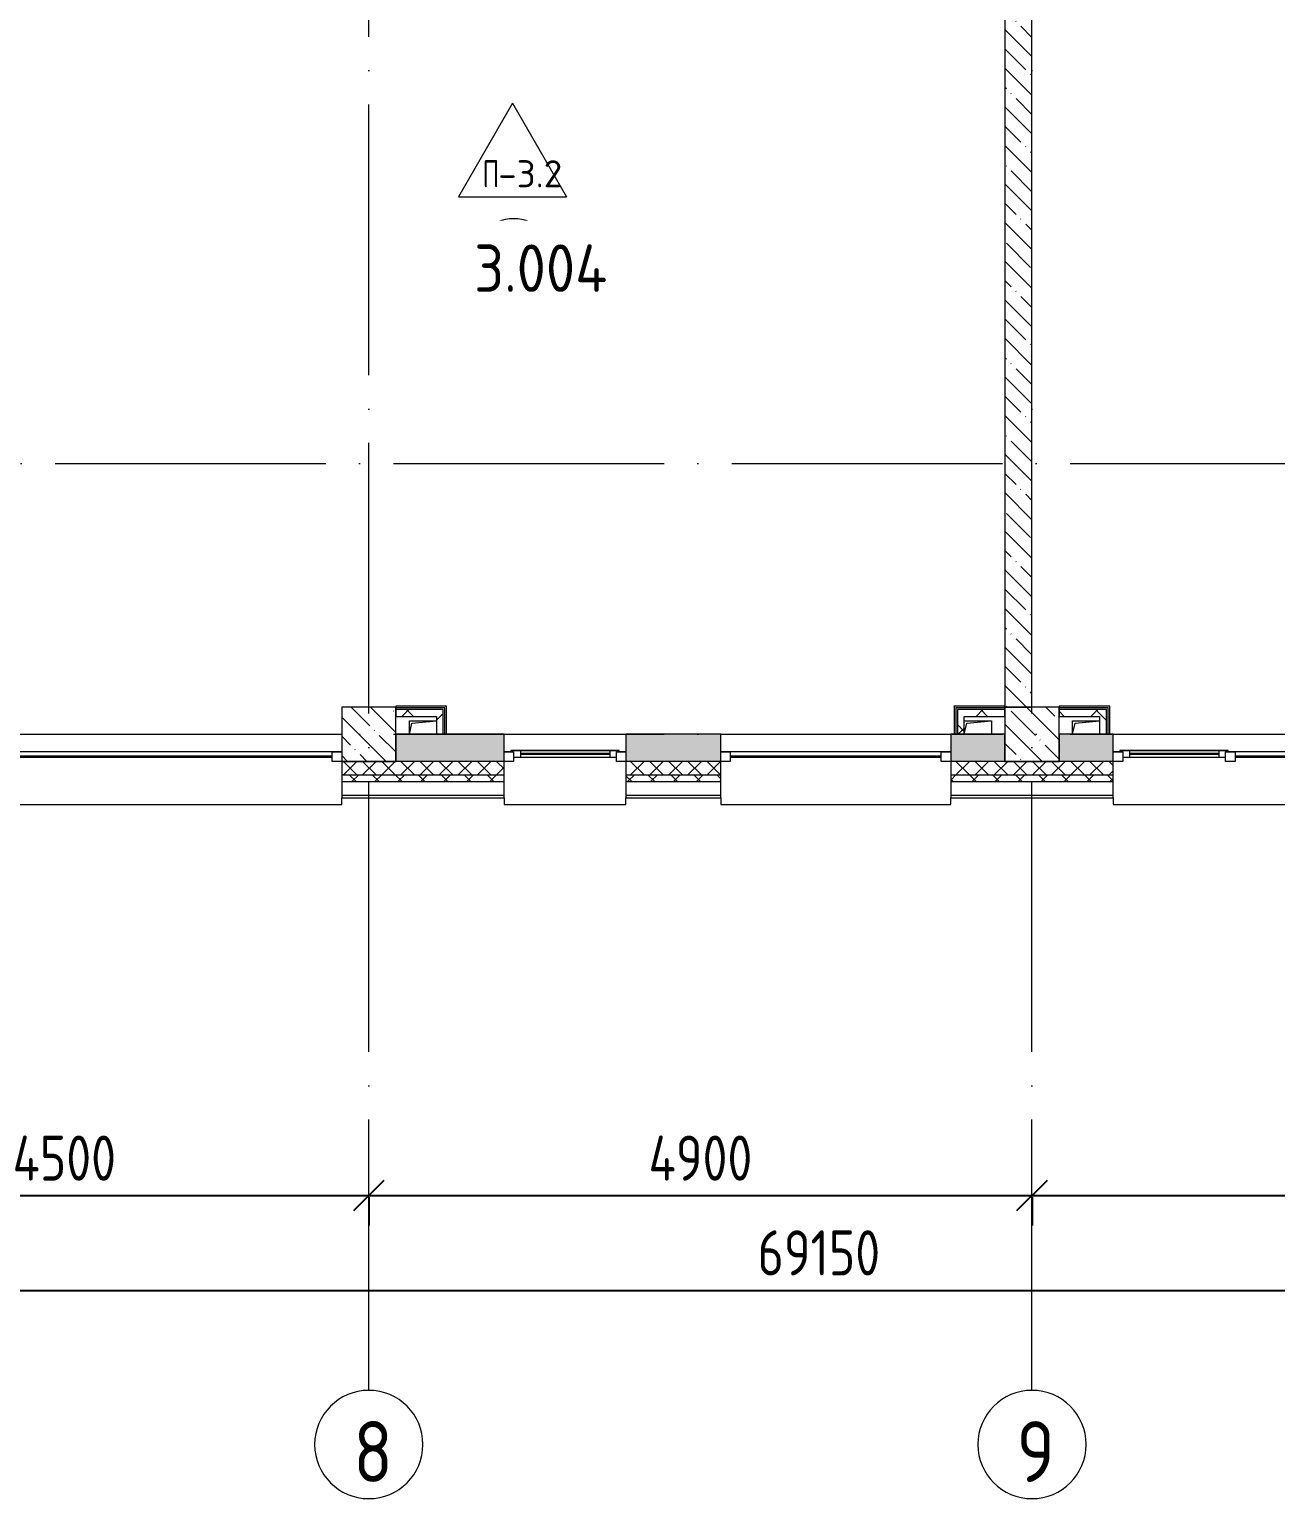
# Model space of a CAD drawing. Header units: millimetres. Extents: x -68946 to 288321, y -402657 to 324925.
# Drawn here: x 25554 to 34762, y -221364 to -210508 of the extents above; entities that cross this region are included whole.
import ezdxf

# ---------------------------------------------------------------- set-up
doc = ezdxf.new("R2010")
doc.units = ezdxf.units.MM
doc.linetypes.add('ADSK_Линия сетки', pattern=[2500, 2000, -250, 0, -250])
doc.layers.get('Defpoints').update_dxf_attribs({"color": 250})
for name, color, linetype, lineweight in [('A-____-____-DIMS', 250, 'Continuous', 9), ('A-AREA-____-IDEN', 250, 'Continuous', 9), ('A-DETL-GENF-OTLN', 250, 'Continuous', 5), ('A-FLOR-____-IDEN', 11, 'Continuous', 9), ('A-FLOR-____-OTLN', 192, 'Continuous', 9), ('A-GLAZ-____-MCUT', 250, 'Continuous', 9), ('A-GLAZ-____-OTLN', 250, 'Continuous', 5), ('A-WALL-____-MCUT', 250, 'Continuous', 13), ('A-WALL-____-PATT', 250, 'Continuous', 13), ('A-WALL-FNSH-MCUT', 250, 'Continuous', 13), ('I-WALL-____-OTLN', 250, 'Continuous', 9), ('S-COLS-____-MCUT', 250, 'Continuous', 25), ('S-COLS-____-OTLN', 250, 'Continuous', 9), ('S-GRID-____-IDEN', 250, 'Continuous', 9), ('S-GRID-____-OTLN', 250, 'Continuous', 9)]:
    doc.layers.add(name, color=color, linetype=linetype, lineweight=lineweight)
doc.styles.add('GOST Common', font='', dxfattribs={"width": 0.9, "height": 350})
doc.styles.add('ISOCPEUR_1', font='isocpeur.ttf', dxfattribs={"width": 0.9, "height": 250})
doc.styles.add('ISOCPEUR_2', font='isocpeur.ttf', dxfattribs={"height": 160})
doc.styles.get("Standard").update_dxf_attribs({"font": 'ГОСТ тип А.ttf'})
doc.styles.get('GOST Common').set_extended_font_data('GOST Common')
doc.dimstyles.new('А3', dxfattribs={"dimtxt": 333, "dimasz": 222, "dimexe": 222, "dimexo": 111, "dimgap": 111, "dimtad": 1, "dimtoh": 1, "dimdec": 0, "dimrnd": 0.0015, "dimzin": 0, "dimdsep": 46, "dimtxsty": 'Standard', "dimblk": 'OBLIQUE', "dimcen": 0, "dimclrd": 7, "dimclre": 7, "dimclrt": 7, "dimadec": 0, "dimazin": 0, "dimtfac": 1, "dimtdec": 0, "dimtofl": 0, "dimtmove": 0, "dimatfit": 3, "dimfxl": 1, "dimtolj": 1, "dimtzin": 0, "dimarcsym": 0})
pattern_1 = [(135, (-3188.22, -259241.39), (-142.5612, -142.5612), []), (135, (-3045.66, -259241.39), (-142.5612, -142.5612), [252.016, -50.403, 3.353, -47.05])]
pattern_2 = [(45, (-3188.22, -259241.39), (-141.42136, 141.42136), []), (135, (-3188.22, -259241.39), (-141.42136, -141.42136), [])]

# ---------------------------------------------------------------- blocks, each defined once
blk = doc.blocks.new('Окно_СКБ_2Ст1 - Окно_СКБ_2Ст_3300_ОК1-29020644-АР1_Маркировочный план 3 этажа')
at = {"layer": 'A-GLAZ-____-MCUT'}
for p, q in [((-1650, -195), (-1650, -125)), ((-1650, -125), (-1580, -125)), ((-1580, -195), (-1650, -195)), ((-1580, -125), (-1580, -195)), ((750, -195), (750, -125)), ((750, -125), (820, -125)), ((820, -195), (750, -195)), ((820, -195), (800, -195)), ((800, -195), (800, -205)), ((800, -205), (1600, -205)), ((1600, -205), (800, -205)), ((820, -125), (820, -195)), ((1580, -155), (820, -155)), ((820, -155), (820, -195)), ((870, -205), (870, -155)), ((1530, -205), (1530, -155)), ((1580, -195), (1580, -125)), ((1580, -125), (1650, -125)), ((1580, -195), (1580, -155)), ((1650, -195), (1580, -195)), ((1600, -195), (1580, -195)), ((1600, -205), (1600, -195)), ((1650, -125), (1650, -195))]:
    blk.add_line(p, q, dxfattribs=at)
at = {"layer": 'A-GLAZ-____-MCUT', "lineweight": 5}
for p, q in [((750, -155), (-1580, -155)), ((750, -165), (-1580, -165)), ((870, -175), (1530, -175)), ((1530, -185), (870, -185))]:
    blk.add_line(p, q, dxfattribs=at)
at = {"layer": 'A-GLAZ-____-OTLN'}
for p, q in [((-1650, -195), (800, -195)), ((1600, -195), (1650, -195))]:
    blk.add_line(p, q, dxfattribs=at)
blk = doc.blocks.new('Окно_СКБ_2Ст1 - Окно_СКБ_2Ст_3300_ОК1-V35-АР1_Маркировочный план 3 этажа')
at = {"layer": 'A-GLAZ-____-MCUT'}
for p, q in [((-1650, -195), (-1650, -125)), ((-1650, -125), (-1580, -125)), ((-1580, -195), (-1650, -195)), ((-1580, -125), (-1580, -195)), ((750, -195), (750, -125)), ((750, -125), (820, -125)), ((820, -195), (750, -195)), ((820, -195), (800, -195)), ((800, -195), (800, -205)), ((800, -205), (1600, -205)), ((1600, -205), (800, -205)), ((820, -125), (820, -195)), ((1580, -155), (820, -155)), ((820, -155), (820, -195)), ((870, -205), (870, -155)), ((1530, -205), (1530, -155)), ((1580, -195), (1580, -125)), ((1580, -125), (1650, -125)), ((1580, -195), (1580, -155)), ((1650, -195), (1580, -195)), ((1600, -195), (1580, -195)), ((1600, -205), (1600, -195)), ((1650, -125), (1650, -195))]:
    blk.add_line(p, q, dxfattribs=at)
at = {"layer": 'A-GLAZ-____-MCUT', "lineweight": 5}
for p, q in [((750, -155), (-1580, -155)), ((750, -165), (-1580, -165)), ((870, -175), (1530, -175)), ((1530, -185), (870, -185))]:
    blk.add_line(p, q, dxfattribs=at)
at = {"layer": 'A-GLAZ-____-OTLN'}
for p, q in [((-1650, -195), (800, -195)), ((1600, -195), (1650, -195))]:
    blk.add_line(p, q, dxfattribs=at)
blk = doc.blocks.new('Окно_СКБ_1Ст1 - 120_Окно_СКБ_1Ст_900_ОК3л-29018700-АР1_Маркировочный план 3 этажа')
at = {"layer": 'A-GLAZ-____-MCUT'}
for p, q in [((-450, -195), (-450, -125)), ((-450, -125), (-380, -125)), ((-380, -195), (-450, -195)), ((-380, -195), (-400, -195)), ((-400, -195), (-400, -205)), ((-400, -205), (400, -205)), ((400, -205), (-400, -205)), ((-380, -125), (-380, -195)), ((380, -155), (-380, -155)), ((-380, -155), (-380, -195)), ((-330, -205), (-330, -155)), ((330, -205), (330, -155)), ((380, -195), (380, -125)), ((380, -125), (450, -125)), ((380, -195), (380, -155)), ((450, -195), (380, -195)), ((400, -195), (380, -195)), ((400, -205), (400, -195)), ((450, -125), (450, -195))]:
    blk.add_line(p, q, dxfattribs=at)
at = {"layer": 'A-GLAZ-____-MCUT', "lineweight": 5}
for p, q in [((-330, -175), (330, -175)), ((330, -185), (-330, -185))]:
    blk.add_line(p, q, dxfattribs=at)
at = {"layer": 'A-GLAZ-____-OTLN'}
for p, q in [((-450, -195), (-400, -195)), ((400, -195), (450, -195))]:
    blk.add_line(p, q, dxfattribs=at)
blk = doc.blocks.new('Окно_СКБ_1Ст1 - 120_Окно_СКБ_1Ст_1700_ОК19Л-29018918-АР1_Маркировочный план 3 этажа')
at = {"layer": 'A-GLAZ-____-MCUT'}
for p, q in [((-850, -195), (-850, -125)), ((-850, -125), (-780, -125)), ((-780, -195), (-850, -195)), ((-780, -125), (-780, -195)), ((780, -195), (780, -125)), ((780, -125), (850, -125)), ((850, -195), (780, -195)), ((850, -125), (850, -195))]:
    blk.add_line(p, q, dxfattribs=at)
at = {"layer": 'A-GLAZ-____-MCUT', "lineweight": 5}
for p, q in [((780, -155), (-780, -155)), ((780, -165), (-780, -165))]:
    blk.add_line(p, q, dxfattribs=at)
at = {"layer": 'A-GLAZ-____-OTLN'}
blk.add_line((-850, -195), (850, -195), dxfattribs=at)
blk = doc.blocks.new('WNW_Отлив1 - Отлив_металлический 2-28598290-АР1_Маркировочный план 3 этажа')
at = {"layer": 'A-GLAZ-____-OTLN'}
for p, q in [((1650, 320), (-1650, 320)), ((-1650, 320), (-1650, 270)), ((1650, 270), (1650, 320))]:
    blk.add_line(p, q, dxfattribs=at)
blk = doc.blocks.new('WNW_Отлив1 - Отлив_металлический 2-28596055-АР1_Маркировочный план 3 этажа')
at = {"layer": 'A-GLAZ-____-OTLN'}
for p, q in [((450, 320), (-450, 320)), ((-450, 320), (-450, 270)), ((450, 270), (450, 320))]:
    blk.add_line(p, q, dxfattribs=at)
blk = doc.blocks.new('WNW_Отлив1 - Отлив_металлический 2-28595994-АР1_Маркировочный план 3 этажа')
at = {"layer": 'A-GLAZ-____-OTLN'}
for p, q in [((850, 320), (-850, 320)), ((-850, 320), (-850, 270)), ((850, 270), (850, 320))]:
    blk.add_line(p, q, dxfattribs=at)
blk = doc.blocks.new('_Wn_-As_OpeningMEP_floor__Rectangular - _Wn_-As_OpeningMEP_floor__Rectangular-35307840-АР1_Маркировочный план 3 этажа')
at = {"layer": 'A-DETL-GENF-OTLN', "lineweight": 5}
for p, q in [((-100, 0), (-82, 82)), ((-82, 82), (100, 100))]:
    blk.add_line(p, q, dxfattribs=at)
blk = doc.blocks.new('Ось сетки - Круг_Ø8 мм-39983606-АР1_Маркировочный план 3 этажа')
at = {"layer": 'S-GRID-____-IDEN'}
for start, end in [(360, 180), (180, 360)]:
    blk.add_arc((0, 0), 4, start, end, dxfattribs=at)
blk = doc.blocks.new('_Oblique')
at = {"color": 0, "linetype": 'ByBlock', "lineweight": -2}
blk.add_line((-0.5, -0.5), (0.5, 0.5), dxfattribs=at)
blk = doc.blocks.new('*D3075')
at = {"layer": 'A-____-____-DIMS', "color": 7, "lineweight": -2, "transparency": 16777216}
for p, q in [((23562, -219125), (28062, -219125)), ((23562, -219136), (23562, -219347)), ((28062, -219136), (28062, -219347))]:
    blk.add_line(p, q, dxfattribs=at)
at = {"layer": 'Defpoints', "color": 0, "transparency": 16777216}
for p in [(23562, -219025), (28062, -219025), (28062, -219125)]:
    blk.add_point(p, dxfattribs=at)
at = {"layer": 'A-____-____-DIMS', "color": 7, "lineweight": -2, "transparency": 16777216, "xscale": 222, "yscale": 222, "zscale": 222, "rotation": 180}
blk.add_blockref('_Oblique', (23562, -219125), dxfattribs=at)
at = {"layer": 'A-____-____-DIMS', "color": 7, "lineweight": -2, "transparency": 16777216, "xscale": 222, "yscale": 222, "zscale": 222}
blk.add_blockref('_Oblique', (28062, -219125), dxfattribs=at)
at = {"layer": 'A-____-____-DIMS', "color": 7, "transparency": 16777216, "insert": (25812, -218848), "char_height": 333, "width": 2.57, "attachment_point": 5}
blk.add_mtext('\\A1;4500', dxfattribs=at)
blk = doc.blocks.new('*D3076')
at = {"layer": 'A-____-____-DIMS', "color": 7, "lineweight": -2, "transparency": 16777216}
for p, q in [((28062, -219125), (32962, -219125)), ((28062, -219136), (28062, -219347)), ((32962, -219136), (32962, -219347))]:
    blk.add_line(p, q, dxfattribs=at)
at = {"layer": 'Defpoints', "color": 0, "transparency": 16777216}
for p in [(28062, -219025), (32962, -219025), (32962, -219125)]:
    blk.add_point(p, dxfattribs=at)
at = {"layer": 'A-____-____-DIMS', "color": 7, "lineweight": -2, "transparency": 16777216, "xscale": 222, "yscale": 222, "zscale": 222, "rotation": 180}
blk.add_blockref('_Oblique', (28062, -219125), dxfattribs=at)
at = {"layer": 'A-____-____-DIMS', "color": 7, "lineweight": -2, "transparency": 16777216, "xscale": 222, "yscale": 222, "zscale": 222}
blk.add_blockref('_Oblique', (32962, -219125), dxfattribs=at)
at = {"layer": 'A-____-____-DIMS', "color": 7, "transparency": 16777216, "insert": (30512, -218848), "char_height": 333, "width": 2.57, "attachment_point": 5}
blk.add_mtext('\\A1;4900', dxfattribs=at)
blk = doc.blocks.new('*D3077')
at = {"layer": 'A-____-____-DIMS', "color": 7, "lineweight": -2, "transparency": 16777216}
for p, q in [((32962, -219125), (37862, -219125)), ((32962, -219136), (32962, -219347)), ((37862, -219136), (37862, -219347))]:
    blk.add_line(p, q, dxfattribs=at)
at = {"layer": 'Defpoints', "color": 0, "transparency": 16777216}
for p in [(32962, -219025), (37862, -219025), (37862, -219125)]:
    blk.add_point(p, dxfattribs=at)
at = {"layer": 'A-____-____-DIMS', "color": 7, "lineweight": -2, "transparency": 16777216, "xscale": 222, "yscale": 222, "zscale": 222, "rotation": 180}
blk.add_blockref('_Oblique', (32962, -219125), dxfattribs=at)
at = {"layer": 'A-____-____-DIMS', "color": 7, "lineweight": -2, "transparency": 16777216, "xscale": 222, "yscale": 222, "zscale": 222}
blk.add_blockref('_Oblique', (37862, -219125), dxfattribs=at)
at = {"layer": 'A-____-____-DIMS', "color": 7, "transparency": 16777216, "insert": (35412, -218848), "char_height": 333, "width": 2.57, "attachment_point": 5}
blk.add_mtext('\\A1;4900', dxfattribs=at)
blk = doc.blocks.new('AAR_СКБ_Марка_Помещения_мал - Номер-28977439-АР1_Маркировочный план 3 этажа')
at = {"layer": 'A-AREA-____-IDEN'}
blk.add_circle((-0.03, 0), 3, dxfattribs=at)
blk = doc.blocks.new('*D3062')
at = {"layer": 'A-____-____-DIMS', "color": 7, "lineweight": -2, "transparency": 16777216}
for p, q in [((-3188, -219825), (65962, -219825)), ((-3188, -219836), (-3188, -220047)), ((65962, -219836), (65962, -220047))]:
    blk.add_line(p, q, dxfattribs=at)
at = {"layer": 'Defpoints', "color": 0, "transparency": 16777216}
for p in [(-3188, -219725), (65962, -219725), (65962, -219825)]:
    blk.add_point(p, dxfattribs=at)
at = {"layer": 'A-____-____-DIMS', "color": 7, "lineweight": -2, "transparency": 16777216, "xscale": 222, "yscale": 222, "zscale": 222, "rotation": 180}
blk.add_blockref('_Oblique', (-3188, -219825), dxfattribs=at)
at = {"layer": 'A-____-____-DIMS', "color": 7, "lineweight": -2, "transparency": 16777216, "xscale": 222, "yscale": 222, "zscale": 222}
blk.add_blockref('_Oblique', (65962, -219825), dxfattribs=at)
at = {"layer": 'A-____-____-DIMS', "color": 7, "transparency": 16777216, "insert": (31387, -219548), "char_height": 333, "width": 2.92, "attachment_point": 5}
blk.add_mtext('\\A1;69150', dxfattribs=at)
blk = doc.blocks.new('AAR_СКБ_Марка_Перекрытия - Марка пола-17325028-АР1_Маркировочный план 3 этажа')
at = {"layer": 'A-FLOR-____-IDEN'}
for p, q in [((0, 6.93), (-4, 0)), ((0, 6.93), (4, 0)), ((-4, 0), (4, 0))]:
    blk.add_line(p, q, dxfattribs=at)

msp = doc.modelspace()

# ---------------------------------------------------------------- hatches: boundary and pattern name
at = {"layer": 'A-WALL-____-PATT', "lineweight": 15, "true_color": 0x000000}
h = msp.add_hatch(dxfattribs=at)
h.set_pattern_fill('FP_24', color=18, style=0, pattern_type=2)
h.set_pattern_definition(pattern_1)
h.paths.add_polyline_path([(32961.7763, -215516.3886), (32961.7763, -208466.3892), (32761.7763, -208466.3892), (32761.7763, -215516.3886)])
h = msp.add_hatch(dxfattribs=at)
h.set_pattern_fill('FP_51', color=18, style=0, pattern_type=2)
h.set_pattern_definition(pattern_2)
h.paths.add_polyline_path([(28357.4226, -215584.3886), (28561.7763, -215584.3886), (28561.7763, -215534.3886), (28261.7544, -215534.3886), (28261.7544, -215584.3886)])
h = msp.add_hatch(dxfattribs=at)
h.set_pattern_fill('FP_51', color=18, style=0, pattern_type=2)
h.set_pattern_definition(pattern_2)
h.paths.add_polyline_path([(28571.3002, -215716.3886), (28611.7763, -215716.3886), (28611.7763, -215534.3886), (28561.7763, -215534.3886), (28561.7763, -215716.3886)])
h = msp.add_hatch(dxfattribs=at)
h.set_pattern_fill('FP_51', color=18, style=0, pattern_type=2)
h.set_pattern_definition(pattern_2)
h.paths.add_polyline_path([(32411.7763, -215716.3886), (32461.7763, -215716.3886), (32461.7763, -215534.3886), (32411.7763, -215534.3886), (32411.7763, -215617.6706)])
h = msp.add_hatch(dxfattribs=at)
h.set_pattern_fill('FP_51', color=18, style=0, pattern_type=2)
h.set_pattern_definition(pattern_2)
h.paths.add_polyline_path([(32733.7468, -215584.3886), (32761.7544, -215584.3886), (32761.7544, -215534.3886), (32461.7763, -215534.3886), (32461.7763, -215584.3886), (32659.9937, -215584.3886)])
h = msp.add_hatch(dxfattribs=at)
h.set_pattern_fill('FP_51', color=18, style=0, pattern_type=2)
h.set_pattern_definition(pattern_2)
h.paths.add_polyline_path([(33161.7544, -215584.3886), (33461.7763, -215584.3886), (33461.7763, -215534.3886), (33161.7544, -215534.3886), (33161.7544, -215577.3899)])
h = msp.add_hatch(dxfattribs=at)
h.set_pattern_fill('FP_51', color=18, style=0, pattern_type=2)
h.set_pattern_definition(pattern_2)
h.paths.add_polyline_path([(33511.7763, -215716.3886), (33511.7763, -215534.3886), (33461.7763, -215534.3886), (33461.7763, -215716.3886)])
h = msp.add_hatch(dxfattribs=at)
h.set_pattern_fill('FP_50', color=18, style=0, pattern_type=2)
h.set_pattern_definition([(50, (-3188.22, -259241.4), (364.3679, -31.8783), [38.1, -419.1]), (355, (-3188.22, -259241.4), (-70.4859, 382.1133), [30.48, -335.28]), (100.451, (-3157.86, -259244.05), (293.885, 350.2334), [32.38, -356.18]), (46.184, (-3188.22, -259139.8), (542.1585, -84.0858), [57.15, -628.65]), (96.636, (-3143.04, -259146.8), (474.805, 494.8554), [48.57, -534.27]), (351.184, (-3188.2, -259139.8), (474.8102, 494.85), [45.72, -502.92]), (21, (-3137.42, -259165.2), (303.2285, -204.5305), [38.1, -419.1]), (326, (-3137.42, -259165.2), (123.6039, 368.376), [30.48, -335.28]), (71.451, (-3112.15, -259182.23), (426.8341, 163.8427), [32.38, -356.18]), (37.5, (-3188.22, -259241.39), (6.17665, 169.11015), [16.764, -314.452, 16.764, -323.596, -336.55]), (37.5, (-3188.22, -259241.39), (6.17665, 169.11015), [-671.576, 16.764, -319.786]), (7.5, (-3188.22, -259241.39), (133.63888, 200.3615), [16.764, -177.292, 16.764, -306.832, -128.27]), (7.5, (-3188.22, -259241.39), (133.63888, 200.3615), [-517.652, 16.764, -111.506]), (327.5, (-3301.51, -259241.39), (271.18182, -11.45836), [16.764, -110.236, 16.764, -379.476, -525.78]), (327.5, (-3301.51, -259241.39), (271.18182, -11.45836), [-523.24, 16.764, -509.016]), (317.5, (-3352.3, -259241.4), (296.2585, 50.85285), [16.764, -148.336, 16.764, -246.38, -373.38]), (317.5, (-3352.3, -259241.4), (296.2585, 50.85285), [-428.244, 16.764, -356.616])])
h.paths.add_polyline_path([(-2838.2456, -215916.3886), (-2438.2237, -215916.3886), (-2438.2237, -215716.3886), (-2988.2456, -215716.3886), (-2988.2456, -215916.3886)])
h.paths.add_polyline_path([(1361.7763, -215916.3886), (2061.7763, -215916.3886), (2061.7763, -215716.3886), (1261.7544, -215716.3886), (1261.7544, -215916.3886), (1346.8153, -215916.3886)])
h.paths.add_polyline_path([(5761.7544, -215916.3886), (6561.7763, -215916.3886), (6561.7763, -215716.3886), (5761.7544, -215716.3886), (5761.7544, -215880.8938)])
h.paths.add_polyline_path([(10361.7763, -215916.3886), (11061.7763, -215916.3886), (11061.7763, -215716.3886), (10261.7544, -215716.3886), (10261.7544, -215916.3886)])
h.paths.add_polyline_path([(11961.7763, -215916.3886), (12661.7763, -215916.3886), (12661.7763, -215716.3886), (11961.7763, -215716.3886), (11961.7763, -215790.0732)])
h.paths.add_polyline_path([(14761.7544, -215916.3886), (15561.7763, -215916.3886), (15561.7763, -215716.3886), (14761.7544, -215716.3886)])
h.paths.add_polyline_path([(19382.1845, -215916.3886), (20061.7763, -215916.3886), (20061.7763, -215716.3886), (19261.7544, -215716.3886), (19261.7544, -215916.3886), (19361.7763, -215916.3886)])
h.paths.add_polyline_path([(23934.7374, -215916.3886), (24561.7763, -215916.3886), (24561.7763, -215716.3886), (23761.7544, -215716.3886), (23761.7544, -215916.3886), (23929.8461, -215916.3886)])
h.paths.add_polyline_path([(32470.3361, -215916.3886), (32761.7544, -215916.3886), (32761.7544, -215716.3886), (32361.7763, -215716.3886), (32361.7763, -215916.3886), (32461.7763, -215916.3886)])
h.paths.add_polyline_path([(28696.7116, -215916.3886), (29061.7763, -215916.3886), (29061.7763, -215716.3886), (28261.7544, -215716.3886), (28261.7544, -215916.3886), (28590.3478, -215916.3886)])
h.paths.add_polyline_path([(30661.7763, -215916.3886), (30661.7763, -215716.3886), (29961.7763, -215716.3886), (29961.7763, -215916.3886)])
h.paths.add_polyline_path([(37349.5314, -215916.3886), (37661.7544, -215916.3886), (37661.7544, -215716.3886), (36861.7763, -215716.3886), (36861.7763, -215916.3886), (37161.7763, -215916.3886)])
h.paths.add_polyline_path([(33310.4662, -215916.3886), (33561.7763, -215916.3886), (33561.7763, -215716.3886), (33161.7544, -215716.3886), (33161.7544, -215916.3886), (33261.7763, -215916.3886)])
h.paths.add_polyline_path([(41697.2383, -215916.3886), (42161.7544, -215916.3886), (42161.7544, -215716.3886), (41361.7763, -215716.3886), (41361.7763, -215916.3886), (41686.2329, -215916.3886)])
h.paths.add_polyline_path([(51161.7544, -215916.3886), (51161.7544, -215716.3886), (50361.7763, -215716.3886), (50361.7763, -215916.3886), (51061.7763, -215916.3886)])
h.paths.add_polyline_path([(45998.2911, -215916.3886), (46661.7544, -215916.3886), (46661.7544, -215716.3886), (45861.7763, -215716.3886), (45861.7763, -215916.3886)])
h.paths.add_polyline_path([(48661.7763, -215916.3886), (48661.7763, -215716.3886), (47961.7763, -215716.3886), (47961.7763, -215916.3886)])
h.paths.add_polyline_path([(55249.3186, -215916.3886), (55661.7544, -215916.3886), (55661.7544, -215716.3886), (54861.7763, -215716.3886), (54861.7763, -215916.3886), (55225.8002, -215916.3886)])
h.paths.add_polyline_path([(59948.3621, -215916.3886), (60161.7544, -215916.3886), (60161.7544, -215716.3886), (59361.7763, -215716.3886), (59361.7763, -215916.3886), (59937.3398, -215916.3886)])
h.paths.add_polyline_path([(61536.8153, -215916.3886), (62161.7763, -215916.3886), (62161.7763, -215716.3886), (61461.7763, -215716.3886), (61461.7763, -215916.3886)])
h.paths.add_polyline_path([(65841.7763, -215916.3886), (65861.7763, -215916.3289), (65861.7763, -215716.3886), (63861.7763, -215716.3886), (63861.7763, -215916.3886), (65606.7479, -215916.3886)])
h = msp.add_hatch(dxfattribs=at)
h.set_pattern_fill('FP_16', color=18, style=0, pattern_type=2)
h.set_pattern_definition([(135, (-3188.22, -259241.39), (-84.85281, -84.85281), []), (225, (-3188.22, -259241.39), (84.85281, -84.85281), [])])
h.paths.add_polyline_path([(65861.7763, -216066.3886), (65861.7763, -216016.3886), (63861.7763, -216016.3886), (63861.7763, -216066.3886), (65841.7763, -216066.3886)])
h.paths.add_polyline_path([(61536.8153, -216066.3886), (62161.7763, -216066.3886), (62161.7763, -216016.3886), (61461.7763, -216016.3886), (61461.7763, -216066.3886)])
h.paths.add_polyline_path([(60561.7763, -216066.3886), (60561.7544, -216016.3895), (59361.7763, -216016.3886), (59361.7763, -216066.3886), (60561.7544, -216066.3886)])
h.paths.add_polyline_path([(56061.7544, -216066.3886), (56061.7763, -216066.3886), (56061.7544, -216016.3895), (54861.7763, -216016.3886), (54861.7763, -216066.3886), (55802.5195, -216066.3886)])
h.paths.add_polyline_path([(51561.7544, -216066.3886), (51561.7763, -216066.3886), (51561.7544, -216016.3895), (50361.7763, -216016.3886), (50361.7763, -216066.3886), (51161.7544, -216066.3886)])
h.paths.add_polyline_path([(47961.7763, -216066.3886), (48661.7763, -216066.3886), (48661.7763, -216016.3886), (47961.7763, -216016.3886)])
h.paths.add_polyline_path([(47061.7544, -216066.3886), (47061.7763, -216066.3886), (47061.7544, -216016.3895), (45861.7763, -216016.3886), (45861.7763, -216066.3886), (46661.7544, -216066.3886)])
h.paths.add_polyline_path([(41361.7763, -216066.3886), (42561.7763, -216066.3886), (42561.7544, -216016.3895), (41361.7763, -216016.3886)])
h.paths.add_polyline_path([(36861.7763, -216066.3886), (38061.7763, -216066.3886), (38061.7544, -216016.3895), (36861.7763, -216016.3886)])
h.paths.add_polyline_path([(32522.3062, -216066.3886), (33561.7763, -216066.3886), (33561.7763, -216016.3886), (32361.7763, -216016.3886), (32361.7763, -216066.3886), (32514.9693, -216066.3886)])
h.paths.add_polyline_path([(29961.7763, -216066.3886), (30661.7763, -216066.3886), (30661.7763, -216016.3886), (29961.7763, -216016.3886)])
h.paths.add_polyline_path([(28392.3886, -216066.3886), (29061.7763, -216066.3886), (29061.7763, -216016.3886), (27861.7763, -216016.3886), (27861.7763, -216066.3886), (28361.7763, -216066.3886)])
h.paths.add_polyline_path([(23899.6826, -216066.3886), (24561.7763, -216066.3886), (24561.7763, -216016.3886), (23361.7763, -216016.3886), (23361.7763, -216066.3886), (23861.7763, -216066.3886)])
h.paths.add_polyline_path([(19361.7763, -216066.3886), (20061.7763, -216066.3886), (20061.7763, -216016.3886), (18861.7763, -216016.3886), (18861.7763, -216066.3886), (19261.7544, -216066.3886)])
h.paths.add_polyline_path([(14861.7763, -216066.3886), (15561.7763, -216066.3886), (15561.7763, -216016.3886), (14361.7763, -216016.3886), (14361.7763, -216066.3886), (14859.7355, -216066.3886)])
h.paths.add_polyline_path([(12548.5707, -216066.3886), (12661.7763, -216066.3886), (12661.7763, -216016.3886), (11961.7763, -216016.3886), (11961.7763, -216066.3886)])
h.paths.add_polyline_path([(9861.7763, -216066.3886), (11061.7763, -216066.3886), (11061.7763, -216016.3886), (9861.7763, -216016.3886)])
h.paths.add_polyline_path([(5627.9389, -216066.3886), (6561.7763, -216066.3886), (6561.7763, -216016.3886), (5361.7763, -216016.3886), (5361.7763, -216066.3886)])
h.paths.add_polyline_path([(1346.8153, -216066.3886), (2061.7763, -216066.3886), (2061.7763, -216016.3886), (861.7763, -216016.3886), (861.7763, -216066.3886), (1261.7544, -216066.3886)])
h.paths.add_polyline_path([(-3088.2237, -216066.3886), (-2438.2237, -216066.3886), (-2438.2237, -216016.3886), (-3538.2456, -216016.3886), (-3538.2456, -216066.3886), (-3388.1847, -216066.3886)])
h = msp.add_hatch(dxfattribs=at)
h.set_pattern_fill('FP_17', color=18, style=0, pattern_type=2)
h.set_pattern_definition([(45, (-3188.22, -259241.39), (-70.71068, 70.71068), []), (135, (-3188.22, -259241.39), (-70.71068, -70.71068), [])])
h.paths.add_polyline_path([(65861.7763, -216016.3886), (65861.7763, -215916.3886), (63861.7763, -215916.3886), (63861.7763, -216016.3886), (65841.7763, -216016.3886)])
h.paths.add_polyline_path([(61736.8153, -216016.3886), (62161.7763, -216016.3886), (62161.7763, -215916.3886), (61461.7763, -215916.3886), (61461.7763, -216016.3886), (61583.34, -216016.3886)])
h.paths.add_polyline_path([(59839.5547, -216016.3886), (60561.7763, -216016.3886), (60561.7544, -215916.3886), (59361.7763, -215916.3886), (59361.7763, -216016.3886)])
h.paths.add_polyline_path([(56061.7544, -216016.3886), (56061.7763, -216016.3886), (56061.7544, -215916.3886), (54861.7763, -215916.3886), (54861.7763, -216016.3886), (55802.5195, -216016.3886)])
h.paths.add_polyline_path([(51561.7544, -216016.3886), (51561.7763, -216016.3886), (51561.7544, -215916.3886), (50361.7763, -215916.3886), (50361.7763, -216016.3886), (51161.7544, -216016.3886)])
h.paths.add_polyline_path([(45861.7763, -216016.3886), (47061.7763, -216016.3886), (47061.7544, -215916.3886), (45861.7763, -215916.3886)])
h.paths.add_polyline_path([(47961.7763, -216016.3886), (48661.7763, -216016.3886), (48661.7763, -215916.3886), (47961.7763, -215916.3886)])
h.paths.add_polyline_path([(41694.385, -216016.3886), (42561.7763, -216016.3886), (42561.7544, -215916.3886), (41361.7763, -215916.3886), (41361.7763, -216016.3886), (41687.8633, -216016.3886)])
h.paths.add_polyline_path([(37361.7763, -216016.3886), (38061.7763, -216016.3886), (38061.7544, -215916.3886), (36861.7763, -215916.3886), (36861.7763, -216016.3886), (37345.4498, -216016.3886)])
h.paths.add_polyline_path([(33310.4662, -216016.3886), (33561.7763, -216016.3886), (33561.7763, -215916.3886), (32361.7763, -215916.3886), (32361.7763, -216016.3886), (33261.7763, -216016.3886)])
h.paths.add_polyline_path([(28561.7763, -216016.3886), (29061.7763, -216016.3886), (29061.7763, -215916.3886), (27861.7763, -215916.3886), (27861.7763, -216016.3886), (28467.2111, -216016.3886)])
h.paths.add_polyline_path([(30661.7763, -216016.3886), (30661.7763, -215916.3886), (29961.7763, -215916.3886), (29961.7763, -216016.3886)])
h.paths.add_polyline_path([(23761.7544, -216016.3886), (24561.7763, -216016.3886), (24561.7763, -215916.3886), (23361.7763, -215916.3886), (23361.7763, -216016.3886), (23506.2378, -216016.3886)])
h.paths.add_polyline_path([(20061.7763, -216016.3886), (20061.7763, -215916.3886), (18861.7763, -215916.3886), (18861.7763, -216016.3886), (19599.8716, -216016.3886)])
h.paths.add_polyline_path([(14861.7763, -216016.3886), (15561.7763, -216016.3886), (15561.7763, -215916.3886), (14361.7763, -215916.3886), (14361.7763, -216016.3886), (14855.448, -216016.3886)])
h.paths.add_polyline_path([(12548.5707, -216016.3886), (12661.7763, -216016.3886), (12661.7763, -215916.3886), (11961.7763, -215916.3886), (11961.7763, -216016.3886)])
h.paths.add_polyline_path([(10261.7544, -216016.3886), (11061.7763, -216016.3886), (11061.7763, -215916.3886), (9861.7763, -215916.3886), (9861.7763, -216016.3886), (10241.6935, -216016.3886)])
h.paths.add_polyline_path([(5627.9389, -216016.3886), (6561.7763, -216016.3886), (6561.7763, -215916.3886), (5361.7763, -215916.3886), (5361.7763, -216016.3886)])
h.paths.add_polyline_path([(1467.7525, -216016.3886), (2061.7763, -216016.3886), (2061.7763, -215916.3886), (861.7763, -215916.3886), (861.7763, -216016.3886), (1416.1993, -216016.3886)])
h.paths.add_polyline_path([(-3388.2456, -216016.3886), (-2438.2237, -216016.3886), (-2438.2237, -215916.3886), (-3488.2456, -215916.3886), (-3488.2456, -216016.3886), (-3438.2511, -216016.3886)])
at = {"layer": 'S-COLS-____-OTLN', "lineweight": 5, "true_color": 0x000000}
h = msp.add_hatch(dxfattribs=at)
h.set_pattern_fill('FP_24', color=18, style=0, pattern_type=2)
h.set_pattern_definition(pattern_1)
h.paths.add_polyline_path([(27861.7544, -215916.3886), (28261.7544, -215916.3886), (28261.7544, -215516.3886), (27861.7544, -215516.775), (27861.7544, -215716.3886)])
h = msp.add_hatch(dxfattribs=at)
h.set_pattern_fill('FP_24', color=18, style=0, pattern_type=2)
h.set_pattern_definition(pattern_1)
h.paths.add_polyline_path([(32761.7544, -215916.3886), (33161.7544, -215916.3886), (33161.7544, -215516.3886), (32761.7544, -215516.3886), (32761.7544, -215816.3941)])

# ---------------------------------------------------------------- linework, layer by layer
at = {"layer": 'A-FLOR-____-OTLN', "color": 18, "lineweight": 5, "true_color": 0x000000}
for p, q in [((32386.7763, -215509.3886), (32386.7763, -215506.3536)), ((32386.7763, -215506.3536), (32761.7763, -215506.3536)), ((28361.7763, -215716.3886), (28361.7763, -215616.3886)), ((28361.7763, -215616.3886), (28561.7763, -215616.3886)), ((32461.7763, -215616.3886), (32661.7763, -215616.3886)), ((32661.7763, -215616.3886), (32661.7763, -215716.3886)), ((33261.7763, -215716.3886), (33261.7763, -215616.3886)), ((33261.7763, -215616.3886), (33461.7763, -215616.3886))]:
    msp.add_line(p, q, dxfattribs=at)
at = {"layer": 'A-WALL-____-MCUT', "color": 18, "lineweight": 15, "true_color": 0x000000}
for p, q in [((32761.7763, -208466.3892), (32761.7763, -215516.3886)), ((32961.7763, -215516.3886), (32961.7763, -208466.3892)), ((28624.2763, -215521.8886), (28261.7544, -215521.8886)), ((28261.7544, -215534.3886), (28261.7544, -215584.3886)), ((28611.7763, -215534.3886), (28261.7544, -215534.3886)), ((28261.7544, -215584.3886), (28561.7763, -215584.3886)), ((28561.7763, -215584.3886), (28561.7763, -215716.3886)), ((28611.7763, -215716.3886), (28611.7763, -215534.3886)), ((28624.2763, -215716.3886), (28624.2763, -215521.8886)), ((32399.2763, -215521.8886), (32399.2763, -215716.3886)), ((32761.7544, -215521.8886), (32399.2763, -215521.8886)), ((32411.7763, -215534.3886), (32411.7763, -215716.3886)), ((32761.7544, -215534.3886), (32411.7763, -215534.3886)), ((32461.7763, -215716.3886), (32461.7763, -215584.3886)), ((32461.7763, -215584.3886), (32761.7544, -215584.3886)), ((32761.7544, -215584.3886), (32761.7544, -215534.3886)), ((32761.7763, -215516.3886), (32961.7763, -215516.3886)), ((33524.2763, -215521.8886), (33161.7544, -215521.8886)), ((33161.7544, -215534.3886), (33161.7544, -215584.3886)), ((33511.7763, -215534.3886), (33161.7544, -215534.3886)), ((33161.7544, -215584.3886), (33461.7763, -215584.3886)), ((33461.7763, -215584.3886), (33461.7763, -215716.3886)), ((33511.7763, -215716.3886), (33511.7763, -215534.3886)), ((33524.2763, -215716.3886), (33524.2763, -215521.8886)), ((29061.7763, -215716.3886), (28261.7544, -215716.3886)), ((28261.7544, -215716.3886), (28261.7544, -215916.3886)), ((29061.7763, -215916.3886), (29061.7763, -215716.3886)), ((30661.7763, -215716.3886), (29961.7763, -215716.3886)), ((29961.7763, -215716.3886), (29961.7763, -215916.3886)), ((30661.7763, -215916.3886), (30661.7763, -215716.3886)), ((32761.7544, -215716.3886), (32361.7763, -215716.3886)), ((32361.7763, -215716.3886), (32361.7763, -215916.3886)), ((32761.7544, -215916.3886), (32761.7544, -215716.3886)), ((33561.7763, -215716.3886), (33161.7544, -215716.3886)), ((33161.7544, -215716.3886), (33161.7544, -215916.3886)), ((33461.7763, -215716.3886), (33511.7763, -215716.3886)), ((33561.7763, -215916.3886), (33561.7763, -215716.3886)), ((28261.7544, -215916.3886), (27861.7763, -215916.3886)), ((27861.7763, -215916.3886), (27861.7763, -216066.3886)), ((27861.7763, -216016.3886), (29061.7763, -216016.3886)), ((29061.7763, -215916.3886), (28261.7544, -215916.3886)), ((29061.7763, -216066.3886), (29061.7763, -215916.3886)), ((29961.7763, -215916.3886), (29961.7763, -216066.3886)), ((30661.7763, -215916.3886), (29961.7763, -215916.3886)), ((29961.7763, -216016.3886), (30661.7763, -216016.3886)), ((30661.7763, -216066.3886), (30661.7763, -215916.3886)), ((32361.7763, -215916.3886), (32361.7763, -216066.3886)), ((32761.7544, -215916.3886), (32361.7763, -215916.3886)), ((32361.7763, -216016.3886), (33561.7763, -216016.3886)), ((33161.7544, -215916.3886), (32761.7544, -215916.3886)), ((33561.7763, -215916.3886), (33161.7544, -215916.3886)), ((33561.7763, -216066.3886), (33561.7763, -215916.3886)), ((27861.7763, -216066.3886), (29061.7763, -216066.3886)), ((29961.7763, -216066.3886), (30661.7763, -216066.3886)), ((32361.7763, -216066.3886), (33561.7763, -216066.3886)), ((27861.7763, -216166.3886), (29061.7763, -216166.3886)), ((29961.7763, -216166.3886), (30661.7763, -216166.3886)), ((32361.7763, -216166.3886), (33561.7763, -216166.3886))]:
    msp.add_line(p, q, dxfattribs=at)
at = {"layer": 'A-WALL-FNSH-MCUT', "lineweight": 15}
for p, q in [((28636.7763, -215509.3886), (28261.7544, -215509.3886)), ((28261.7544, -215509.3886), (28261.7544, -215534.3886)), ((28636.7763, -215716.3886), (28636.7763, -215509.3886)), ((32386.7763, -215509.3886), (32386.7763, -215716.3886)), ((32761.7544, -215509.3886), (32386.7763, -215509.3886)), ((32761.7544, -215534.3886), (32761.7544, -215509.3886)), ((33536.7763, -215509.3886), (33161.7544, -215509.3886)), ((33161.7544, -215509.3886), (33161.7544, -215534.3886)), ((33536.7763, -215716.3886), (33536.7763, -215509.3886)), ((33511.7763, -215716.3886), (33536.7763, -215716.3886)), ((27861.7763, -216066.3886), (27861.7763, -216186.3886)), ((29061.7763, -216186.3886), (29061.7763, -216066.3886)), ((29961.7763, -216066.3886), (29961.7763, -216186.3886)), ((30661.7763, -216186.3886), (30661.7763, -216066.3886)), ((32361.7763, -216066.3886), (32361.7763, -216186.3886)), ((33561.7763, -216186.3886), (33561.7763, -216066.3886)), ((27861.7763, -216186.3886), (29061.7763, -216186.3886)), ((29961.7763, -216186.3886), (30661.7763, -216186.3886)), ((32361.7763, -216186.3886), (33561.7763, -216186.3886))]:
    msp.add_line(p, q, dxfattribs=at)
at = {"layer": 'I-WALL-____-OTLN', "color": 18, "lineweight": 15, "true_color": 0x000000}
for p, q in [((24561.7763, -215716.3886), (27861.7544, -215716.3886)), ((29061.7763, -215716.3886), (29961.7763, -215716.3886)), ((30661.7763, -215716.3886), (32361.7763, -215716.3886)), ((33561.7763, -215716.3886), (36861.7763, -215716.3886))]:
    msp.add_line(p, q, dxfattribs=at)
at = {"layer": 'S-COLS-____-MCUT', "color": 18, "lineweight": 5, "true_color": 0x000000}
for p, q in [((28261.7544, -215516.3886), (27861.7544, -215516.3886)), ((27861.7544, -215516.3886), (27861.7544, -215916.3886)), ((28261.7544, -215716.3886), (28261.7544, -215516.3886)), ((33161.7544, -215516.3886), (32761.7544, -215516.3886)), ((32761.7544, -215516.3886), (32761.7544, -215716.3886)), ((33161.7544, -215716.3886), (33161.7544, -215516.3886)), ((27861.7544, -215916.3886), (28261.7544, -215916.3886)), ((32761.7544, -215916.3886), (33161.7544, -215916.3886))]:
    msp.add_line(p, q, dxfattribs=at)
at = {"layer": 'S-COLS-____-OTLN', "color": 18, "lineweight": 5, "true_color": 0x000000}
for p, q in [((28261.7544, -215916.3886), (28261.7544, -215716.3886)), ((32761.7544, -215716.3886), (32761.7544, -215916.3886)), ((33161.7544, -215916.3886), (33161.7544, -215716.3886))]:
    msp.add_line(p, q, dxfattribs=at)
at = {"layer": 'S-GRID-____-OTLN', "color": 18, "linetype": 'ADSK_Линия сетки', "true_color": 0x000000}
for p, q in [((28061.7763, -220563.733), (28061.7763, -199653.1503)), ((32961.7763, -220563.733), (32961.7763, -199653.1503)), ((-6757.7749, -213716.3886), (70471.963, -213716.3886)), ((-6757.7749, -215716.3886), (70471.963, -215716.3886))]:
    msp.add_line(p, q, dxfattribs=at)

# ---------------------------------------------------------------- block references
at = {"layer": 'A-AREA-____-IDEN', "color": 18, "true_color": 0x000000, "xscale": 99.99999999999993, "yscale": 99.99999999999993, "zscale": 99.99999999999993}
msp.add_blockref('AAR_СКБ_Марка_Помещения_мал - Номер-28977439-АР1_Маркировочный план 3 этажа', (29135.8254, -212205.0818), dxfattribs=at)
at = {"layer": 'A-FLOR-____-IDEN', "color": 18, "true_color": 0x000000, "xscale": 99.99999999999993, "yscale": 99.99999999999993, "zscale": 99.99999999999993}
msp.add_blockref('AAR_СКБ_Марка_Перекрытия - Марка пола-17325028-АР1_Маркировочный план 3 этажа', (29123.7346, -211746.6321), dxfattribs=at)
at = {"layer": 'A-GLAZ-____-OTLN', "color": 18, "true_color": 0x000000}
for p in [(28461.7763, -215716.3886), (32561.7763, -215716.3886), (33361.7763, -215716.3886)]:
    msp.add_blockref('_Wn_-As_OpeningMEP_floor__Rectangular - _Wn_-As_OpeningMEP_floor__Rectangular-35307840-АР1_Маркировочный план 3 этажа', p, dxfattribs=at)
at = {"layer": 'A-GLAZ-____-OTLN', "color": 18, "true_color": 0x000000, "rotation": 180}
for name, p in [('Окно_СКБ_2Ст1 - Окно_СКБ_2Ст_3300_ОК1-V35-АР1_Маркировочный план 3 этажа', (26211.7763, -216041.3886)), ('Окно_СКБ_1Ст1 - 120_Окно_СКБ_1Ст_900_ОК3л-29018700-АР1_Маркировочный план 3 этажа', (29511.7763, -216041.3886)), ('Окно_СКБ_1Ст1 - 120_Окно_СКБ_1Ст_1700_ОК19Л-29018918-АР1_Маркировочный план 3 этажа', (31511.7763, -216041.3886)), ('Окно_СКБ_2Ст1 - Окно_СКБ_2Ст_3300_ОК1-29020644-АР1_Маркировочный план 3 этажа', (35211.7763, -216041.3886)), ('WNW_Отлив1 - Отлив_металлический 2-28598290-АР1_Маркировочный план 3 этажа', (26211.7763, -215916.3886)), ('WNW_Отлив1 - Отлив_металлический 2-28596055-АР1_Маркировочный план 3 этажа', (29511.7763, -215916.3886)), ('WNW_Отлив1 - Отлив_металлический 2-28595994-АР1_Маркировочный план 3 этажа', (31511.7763, -215916.3886)), ('WNW_Отлив1 - Отлив_металлический 2-28598290-АР1_Маркировочный план 3 этажа', (35211.7763, -215916.3886))]:
    msp.add_blockref(name, p, dxfattribs=at)
at = {"layer": 'S-GRID-____-IDEN', "color": 18, "true_color": 0x000000, "xscale": 99.99999999999993, "yscale": 99.99999999999993, "zscale": 99.99999999999993}
for p in [(28061.7763, -220963.733), (32961.7763, -220963.733)]:
    msp.add_blockref('Ось сетки - Круг_Ø8 мм-39983606-АР1_Маркировочный план 3 этажа', p, dxfattribs=at)

# ---------------------------------------------------------------- texts
at = {"layer": 'A-FLOR-____-IDEN', "color": 18, "true_color": 0x000000, "char_height": 200, "attachment_point": 1, "style": 'ISOCPEUR_2'}
for s, insert, width in [('\\fISOCPEUR|b0|i0|c204|p34|;\\W.7;П', (28902.3996, -211475.2463), 140.295312), ('-3.2', (29018.1548, -211475.2463), 420.885937)]:
    msp.add_mtext(s, dxfattribs=dict(at, insert=insert, width=width))
at = {"layer": 'S-GRID-____-IDEN', "color": 18, "true_color": 0x000000, "char_height": 450, "width": 274.177125, "attachment_point": 1, "style": 'GOST Common'}
for s, insert in [('\\fGOST Common|b0|i0|c204|p34|;\\W.9;8', (27947.9957, -220791.1996)), ('\\fGOST Common|b0|i0|c204|p34|;\\W.9;9', (32847.9957, -220791.1996))]:
    msp.add_mtext(s, dxfattribs=dict(at, insert=insert))

# ---------------------------------------------------------------- dimensions: what is measured, and where the dimension line sits
at = {"layer": 'A-____-____-DIMS', "color": 18, "true_color": 0x000000}
for base, p1, p2, picture, middle in [((28061.7763, -219125.3642), (23561.7763, -219025.3793), (28061.7763, -219025.3793), '*D3075', (25811.7763, -218847.8642)), ((32961.7763, -219125.3642), (28061.7763, -219025.3793), (32961.7763, -219025.3793), '*D3076', (30511.7763, -218847.8642)), ((37861.7763, -219125.3642), (32961.7763, -219025.3793), (37861.7763, -219025.3793), '*D3077', (35411.7763, -218847.8642)), ((65961.7763, -219825.3642), (-3188.2237, -219725.3793), (65961.7763, -219725.3793), '*D3062', (31386.7763, -219547.8642))]:
    dim = msp.add_linear_dim(base=base, p1=p1, p2=p2, dimstyle='А3', dxfattribs=at)
    dim.commit()
    dim.dimension.update_dxf_attribs({"geometry": picture, "text_midpoint": middle})

# ---------------------------------------------------------------- next in the draw order: texts
at = {"layer": 'A-AREA-____-IDEN', "color": 18, "true_color": 0x000000, "insert": (28839.925, -212097.5963), "char_height": 350, "width": 673.4175, "attachment_point": 1, "style": 'ISOCPEUR_1', "bg_fill": 3, "box_fill_scale": 1.5, "bg_fill_color": 256, "bg_fill_transparency": 0}
msp.add_mtext('3.004', dxfattribs=at)

doc.saveas('drawing.dxf')
